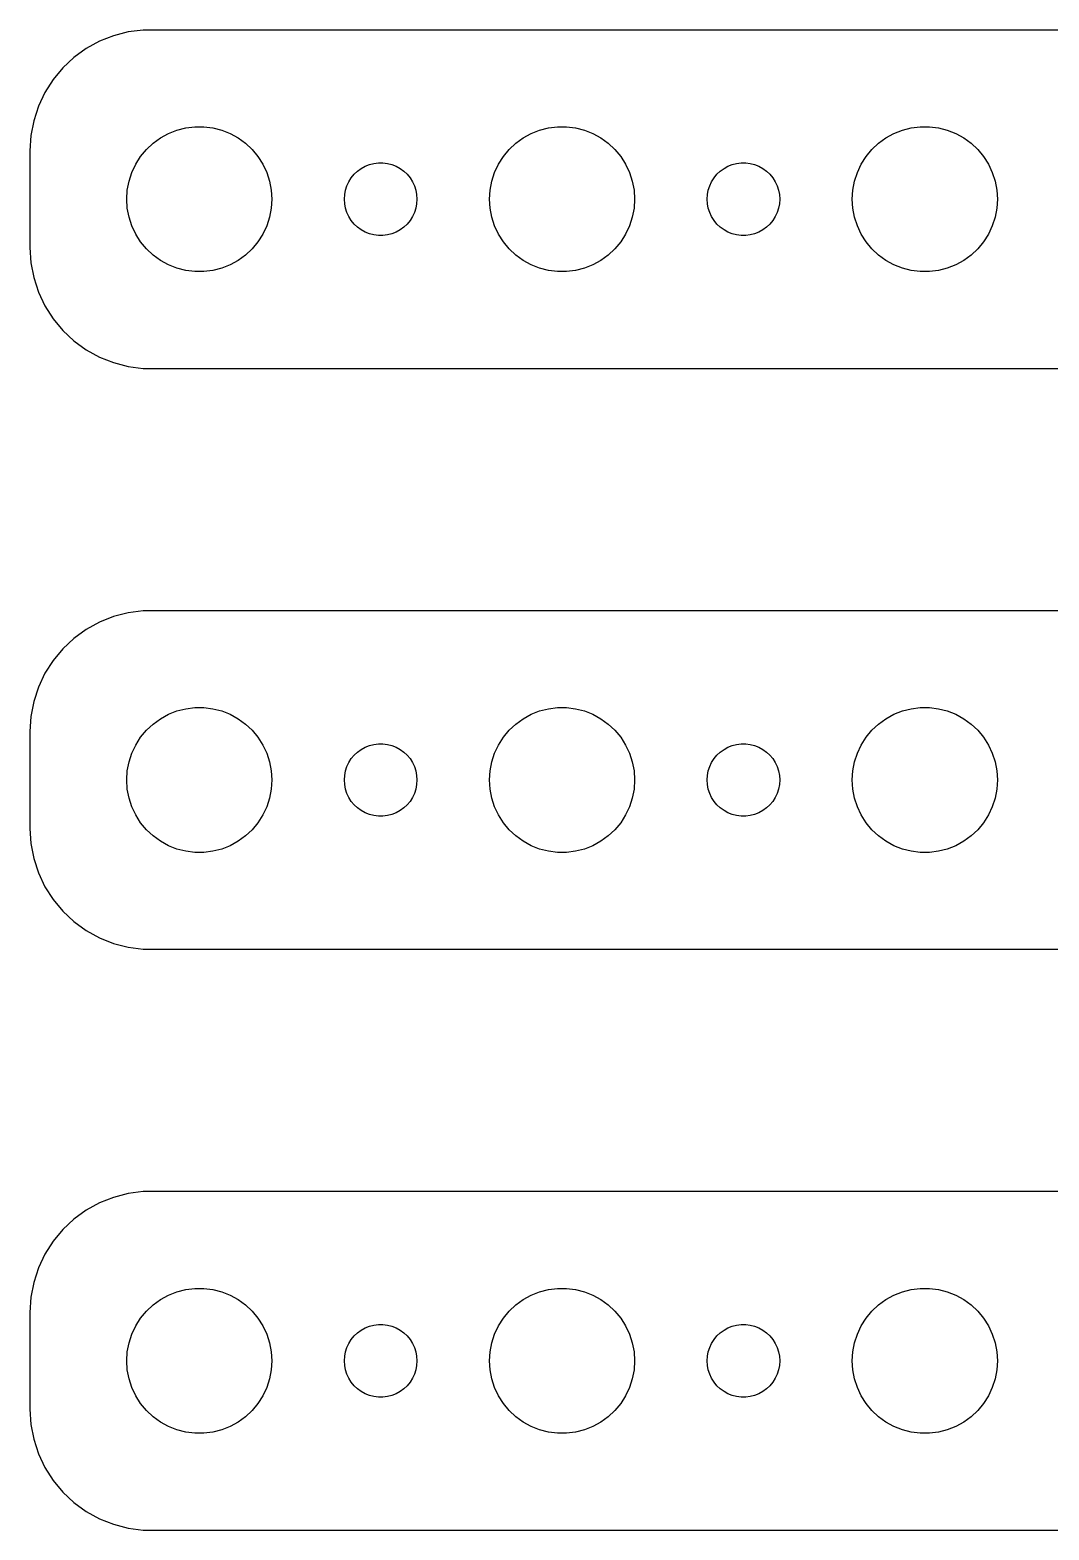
# Model space of a CAD drawing. Header units: metres. Extents: x -90 to 90, y 41 to 103.
# Drawn here: x -89.5 to -47.4, y 41 to 103 of the extents above; entities that cross this region are included whole.
import ezdxf

# ---------------------------------------------------------------- set-up
doc = ezdxf.new("R2010")
doc.units = ezdxf.units.M

msp = doc.modelspace()

# ---------------------------------------------------------------- linework, layer by layer
for p, q in [((-85.4369, 102.911), (-86.0451, 102.755)), ((-84.8139, 102.99), (-85.4369, 102.911)), ((84.8139, 102.99), (-84.8139, 102.99)), ((-86.6289, 102.524), (-87.1791, 102.222)), ((-86.0451, 102.755), (-86.6289, 102.524)), ((-87.6871, 101.853), (-88.1448, 101.423)), ((-87.1791, 102.222), (-87.6871, 101.853)), ((-88.1448, 101.423), (-88.5451, 100.939)), ((-88.8815, 100.409), (-89.1489, 99.8406)), ((-88.5451, 100.939), (-88.8815, 100.409)), ((-89.1489, 99.8406), (-89.3429, 99.2434)), ((-89.3429, 99.2434), (-89.4606, 98.6267)), ((-89.4606, 98.6267), (-89.5, 98)), ((-84.1075, 98.533), (-83.7773, 98.7145)), ((-83.7773, 98.7145), (-83.427, 98.8532)), ((-83.427, 98.8532), (-83.0621, 98.9469)), ((-83.0621, 98.9469), (-82.6884, 98.9941)), ((-82.6884, 98.9941), (-82.3116, 98.9941)), ((-82.3116, 98.9941), (-81.9379, 98.9469)), ((-81.9379, 98.9469), (-81.573, 98.8532)), ((-81.573, 98.8532), (-81.2227, 98.7145)), ((-81.2227, 98.7145), (-80.8925, 98.533)), ((-69.1075, 98.533), (-68.7773, 98.7145)), ((-68.7773, 98.7145), (-68.427, 98.8532)), ((-68.427, 98.8532), (-68.0621, 98.9469)), ((-68.0621, 98.9469), (-67.6884, 98.9941)), ((-67.6884, 98.9941), (-67.3116, 98.9941)), ((-67.3116, 98.9941), (-66.9379, 98.9469)), ((-66.9379, 98.9469), (-66.573, 98.8532)), ((-66.573, 98.8532), (-66.2227, 98.7145)), ((-66.2227, 98.7145), (-65.8925, 98.533)), ((-54.1075, 98.533), (-53.7773, 98.7145)), ((-53.7773, 98.7145), (-53.427, 98.8532)), ((-53.427, 98.8532), (-53.0621, 98.9469)), ((-53.0621, 98.9469), (-52.6884, 98.9941)), ((-52.6884, 98.9941), (-52.3116, 98.9941)), ((-52.3116, 98.9941), (-51.9379, 98.9469)), ((-51.9379, 98.9469), (-51.5729, 98.8532)), ((-51.5729, 98.8532), (-51.2227, 98.7145)), ((-51.2227, 98.7145), (-50.8925, 98.533)), ((-89.5, 98), (-89.5, 94)), ((-84.927, 97.7634), (-84.6869, 98.0536)), ((-84.6869, 98.0536), (-84.4123, 98.3115)), ((-84.4123, 98.3115), (-84.1075, 98.533)), ((-80.8925, 98.533), (-80.5877, 98.3115)), ((-80.5877, 98.3115), (-80.3131, 98.0536)), ((-80.3131, 98.0536), (-80.073, 97.7634)), ((-69.927, 97.7634), (-69.6869, 98.0536)), ((-69.6869, 98.0536), (-69.4123, 98.3115)), ((-69.4123, 98.3115), (-69.1075, 98.533)), ((-65.8925, 98.533), (-65.5877, 98.3115)), ((-65.5877, 98.3115), (-65.3131, 98.0536)), ((-65.3131, 98.0536), (-65.073, 97.7634)), ((-54.927, 97.7634), (-54.6869, 98.0536)), ((-54.6869, 98.0536), (-54.4123, 98.3115)), ((-54.4123, 98.3115), (-54.1075, 98.533)), ((-50.8925, 98.533), (-50.5877, 98.3115)), ((-50.5877, 98.3115), (-50.3131, 98.0536)), ((-50.3131, 98.0536), (-50.0729, 97.7634)), ((-85.2893, 97.1044), (-85.1289, 97.4453)), ((-85.1289, 97.4453), (-84.927, 97.7634)), ((-80.073, 97.7634), (-79.8711, 97.4453)), ((-79.8711, 97.4453), (-79.7107, 97.1044)), ((-75.8037, 97.2665), (-75.6387, 97.3572)), ((-75.6387, 97.3572), (-75.4635, 97.4266)), ((-75.4635, 97.4266), (-75.2811, 97.4734)), ((-75.2811, 97.4734), (-75.0942, 97.497)), ((-75.0942, 97.497), (-74.9058, 97.497)), ((-74.9058, 97.497), (-74.7189, 97.4734)), ((-74.7189, 97.4734), (-74.5365, 97.4266)), ((-74.5365, 97.4266), (-74.3613, 97.3572)), ((-74.3613, 97.3572), (-74.1963, 97.2665)), ((-70.2893, 97.1044), (-70.1289, 97.4453)), ((-70.1289, 97.4453), (-69.927, 97.7634)), ((-65.073, 97.7634), (-64.8711, 97.4453)), ((-64.8711, 97.4453), (-64.7107, 97.1044)), ((-60.8037, 97.2665), (-60.6387, 97.3572)), ((-60.6387, 97.3572), (-60.4635, 97.4266)), ((-60.4635, 97.4266), (-60.2811, 97.4734)), ((-60.2811, 97.4734), (-60.0942, 97.497)), ((-60.0942, 97.497), (-59.9058, 97.497)), ((-59.9058, 97.497), (-59.7189, 97.4734)), ((-59.7189, 97.4734), (-59.5365, 97.4266)), ((-59.5365, 97.4266), (-59.3613, 97.3572)), ((-59.3613, 97.3572), (-59.1963, 97.2665)), ((-55.2893, 97.1044), (-55.1289, 97.4453)), ((-55.1289, 97.4453), (-54.927, 97.7634)), ((-50.0729, 97.7634), (-49.8711, 97.4453)), ((-49.8711, 97.4453), (-49.7107, 97.1044)), ((-85.4763, 96.376), (-85.4057, 96.7461)), ((-85.4057, 96.7461), (-85.2893, 97.1044)), ((-79.7107, 97.1044), (-79.5943, 96.7461)), ((-79.5943, 96.7461), (-79.5237, 96.376)), ((-76.3947, 96.5522), (-76.3145, 96.7226)), ((-76.3145, 96.7226), (-76.2135, 96.8817)), ((-76.2135, 96.8817), (-76.0934, 97.0268)), ((-76.0934, 97.0268), (-75.9561, 97.1558)), ((-75.9561, 97.1558), (-75.8037, 97.2665)), ((-74.1963, 97.2665), (-74.0439, 97.1558)), ((-74.0439, 97.1558), (-73.9065, 97.0268)), ((-73.9065, 97.0268), (-73.7865, 96.8817)), ((-73.7865, 96.8817), (-73.6855, 96.7226)), ((-73.6855, 96.7226), (-73.6053, 96.5522)), ((-70.4763, 96.376), (-70.4057, 96.7461)), ((-70.4057, 96.7461), (-70.2893, 97.1044)), ((-64.7107, 97.1044), (-64.5943, 96.7461)), ((-64.5943, 96.7461), (-64.5237, 96.376)), ((-61.3947, 96.5522), (-61.3145, 96.7226)), ((-61.3145, 96.7226), (-61.2135, 96.8817)), ((-61.2135, 96.8817), (-61.0934, 97.0268)), ((-61.0934, 97.0268), (-60.9561, 97.1558)), ((-60.9561, 97.1558), (-60.8037, 97.2665)), ((-59.1963, 97.2665), (-59.0439, 97.1558)), ((-59.0439, 97.1558), (-58.9065, 97.0268)), ((-58.9065, 97.0268), (-58.7865, 96.8817)), ((-58.7865, 96.8817), (-58.6855, 96.7226)), ((-58.6855, 96.7226), (-58.6053, 96.5522)), ((-55.4763, 96.376), (-55.4057, 96.7461)), ((-55.4057, 96.7461), (-55.2893, 97.1044)), ((-49.7107, 97.1044), (-49.5942, 96.7461)), ((-49.5942, 96.7461), (-49.5237, 96.376)), ((-85.5, 96), (-85.4763, 96.376)), ((-79.5237, 96.376), (-79.5, 96)), ((-76.5, 96), (-76.4882, 96.188)), ((-76.4882, 96.188), (-76.4529, 96.373)), ((-76.4529, 96.373), (-76.3947, 96.5522)), ((-73.6053, 96.5522), (-73.5471, 96.373)), ((-73.5471, 96.373), (-73.5118, 96.188)), ((-73.5118, 96.188), (-73.5, 96)), ((-70.5, 96), (-70.4763, 96.376)), ((-64.5237, 96.376), (-64.5, 96)), ((-61.5, 96), (-61.4882, 96.188)), ((-61.4882, 96.188), (-61.4529, 96.373)), ((-61.4529, 96.373), (-61.3947, 96.5522)), ((-58.6053, 96.5522), (-58.5471, 96.373)), ((-58.5471, 96.373), (-58.5118, 96.188)), ((-58.5118, 96.188), (-58.5, 96)), ((-55.5, 96), (-55.4763, 96.376)), ((-49.5237, 96.376), (-49.5, 96)), ((-85.4763, 95.624), (-85.5, 96)), ((-85.4057, 95.2539), (-85.4763, 95.624)), ((-79.5237, 95.624), (-79.5943, 95.2539)), ((-79.5, 96), (-79.5237, 95.624)), ((-76.4882, 95.812), (-76.5, 96)), ((-76.4529, 95.627), (-76.4882, 95.812)), ((-76.3947, 95.4478), (-76.4529, 95.627)), ((-73.5471, 95.627), (-73.6053, 95.4478)), ((-73.5118, 95.812), (-73.5471, 95.627)), ((-73.5, 96), (-73.5118, 95.812)), ((-70.4763, 95.624), (-70.5, 96)), ((-70.4057, 95.2539), (-70.4763, 95.624)), ((-64.5237, 95.624), (-64.5943, 95.2539)), ((-64.5, 96), (-64.5237, 95.624)), ((-61.4882, 95.812), (-61.5, 96)), ((-61.4529, 95.627), (-61.4882, 95.812)), ((-61.3947, 95.4478), (-61.4529, 95.627)), ((-58.5471, 95.627), (-58.6053, 95.4478)), ((-58.5118, 95.812), (-58.5471, 95.627)), ((-58.5, 96), (-58.5118, 95.812)), ((-55.4763, 95.624), (-55.5, 96)), ((-55.4057, 95.2539), (-55.4763, 95.624)), ((-49.5237, 95.624), (-49.5942, 95.2539)), ((-49.5, 96), (-49.5237, 95.624)), ((-85.2893, 94.8956), (-85.4057, 95.2539)), ((-85.1289, 94.5547), (-85.2893, 94.8956)), ((-79.7107, 94.8956), (-79.8711, 94.5547)), ((-79.5943, 95.2539), (-79.7107, 94.8956)), ((-76.3145, 95.2774), (-76.3947, 95.4478)), ((-76.2135, 95.1183), (-76.3145, 95.2774)), ((-76.0934, 94.9732), (-76.2135, 95.1183)), ((-75.9561, 94.8442), (-76.0934, 94.9732)), ((-75.8037, 94.7335), (-75.9561, 94.8442)), ((-74.0439, 94.8442), (-74.1963, 94.7335)), ((-73.9065, 94.9732), (-74.0439, 94.8442)), ((-73.7865, 95.1183), (-73.9065, 94.9732)), ((-73.6855, 95.2774), (-73.7865, 95.1183)), ((-73.6053, 95.4478), (-73.6855, 95.2774)), ((-70.2893, 94.8956), (-70.4057, 95.2539)), ((-70.1289, 94.5547), (-70.2893, 94.8956)), ((-64.7107, 94.8956), (-64.8711, 94.5547)), ((-64.5943, 95.2539), (-64.7107, 94.8956)), ((-61.3145, 95.2774), (-61.3947, 95.4478)), ((-61.2135, 95.1183), (-61.3145, 95.2774)), ((-61.0934, 94.9732), (-61.2135, 95.1183)), ((-60.9561, 94.8442), (-61.0934, 94.9732)), ((-60.8037, 94.7335), (-60.9561, 94.8442)), ((-59.0439, 94.8442), (-59.1963, 94.7335)), ((-58.9065, 94.9732), (-59.0439, 94.8442)), ((-58.7865, 95.1183), (-58.9065, 94.9732)), ((-58.6855, 95.2774), (-58.7865, 95.1183)), ((-58.6053, 95.4478), (-58.6855, 95.2774)), ((-55.2893, 94.8956), (-55.4057, 95.2539)), ((-55.1289, 94.5547), (-55.2893, 94.8956)), ((-49.7107, 94.8956), (-49.8711, 94.5547)), ((-49.5942, 95.2539), (-49.7107, 94.8956)), ((-84.927, 94.2366), (-85.1289, 94.5547)), ((-84.6869, 93.9464), (-84.927, 94.2366)), ((-80.073, 94.2366), (-80.3131, 93.9464)), ((-79.8711, 94.5547), (-80.073, 94.2366)), ((-75.6387, 94.6428), (-75.8037, 94.7335)), ((-75.4635, 94.5734), (-75.6387, 94.6428)), ((-75.2811, 94.5266), (-75.4635, 94.5734)), ((-75.0942, 94.503), (-75.2811, 94.5266)), ((-74.9058, 94.503), (-75.0942, 94.503)), ((-74.7189, 94.5266), (-74.9058, 94.503)), ((-74.5365, 94.5734), (-74.7189, 94.5266)), ((-74.3613, 94.6428), (-74.5365, 94.5734)), ((-74.1963, 94.7335), (-74.3613, 94.6428)), ((-69.927, 94.2366), (-70.1289, 94.5547)), ((-69.6869, 93.9464), (-69.927, 94.2366)), ((-65.073, 94.2366), (-65.3131, 93.9464)), ((-64.8711, 94.5547), (-65.073, 94.2366)), ((-60.6387, 94.6428), (-60.8037, 94.7335)), ((-60.4635, 94.5734), (-60.6387, 94.6428)), ((-60.2811, 94.5266), (-60.4635, 94.5734)), ((-60.0942, 94.503), (-60.2811, 94.5266)), ((-59.9058, 94.503), (-60.0942, 94.503)), ((-59.7189, 94.5266), (-59.9058, 94.503)), ((-59.5365, 94.5734), (-59.7189, 94.5266)), ((-59.3613, 94.6428), (-59.5365, 94.5734)), ((-59.1963, 94.7335), (-59.3613, 94.6428)), ((-54.927, 94.2366), (-55.1289, 94.5547)), ((-54.6869, 93.9464), (-54.927, 94.2366)), ((-50.0729, 94.2366), (-50.3131, 93.9464)), ((-49.8711, 94.5547), (-50.0729, 94.2366)), ((-89.5, 94), (-89.4606, 93.3733)), ((-84.4123, 93.6885), (-84.6869, 93.9464)), ((-84.1075, 93.467), (-84.4123, 93.6885)), ((-80.5877, 93.6885), (-80.8925, 93.467)), ((-80.3131, 93.9464), (-80.5877, 93.6885)), ((-69.4123, 93.6885), (-69.6869, 93.9464)), ((-69.1075, 93.467), (-69.4123, 93.6885)), ((-65.5877, 93.6885), (-65.8925, 93.467)), ((-65.3131, 93.9464), (-65.5877, 93.6885)), ((-54.4123, 93.6885), (-54.6869, 93.9464)), ((-54.1075, 93.467), (-54.4123, 93.6885)), ((-50.5877, 93.6885), (-50.8925, 93.467)), ((-50.3131, 93.9464), (-50.5877, 93.6885)), ((-89.4606, 93.3733), (-89.3429, 92.7566)), ((-83.7773, 93.2855), (-84.1075, 93.467)), ((-83.427, 93.1468), (-83.7773, 93.2855)), ((-83.0621, 93.0531), (-83.427, 93.1468)), ((-82.6884, 93.0059), (-83.0621, 93.0531)), ((-82.3116, 93.0059), (-82.6884, 93.0059)), ((-81.9379, 93.0531), (-82.3116, 93.0059)), ((-81.573, 93.1468), (-81.9379, 93.0531)), ((-81.2227, 93.2855), (-81.573, 93.1468)), ((-80.8925, 93.467), (-81.2227, 93.2855)), ((-68.7773, 93.2855), (-69.1075, 93.467)), ((-68.427, 93.1468), (-68.7773, 93.2855)), ((-68.0621, 93.0531), (-68.427, 93.1468)), ((-67.6884, 93.0059), (-68.0621, 93.0531)), ((-67.3116, 93.0059), (-67.6884, 93.0059)), ((-66.9379, 93.0531), (-67.3116, 93.0059)), ((-66.573, 93.1468), (-66.9379, 93.0531)), ((-66.2227, 93.2855), (-66.573, 93.1468)), ((-65.8925, 93.467), (-66.2227, 93.2855)), ((-53.7773, 93.2855), (-54.1075, 93.467)), ((-53.427, 93.1468), (-53.7773, 93.2855)), ((-53.0621, 93.0531), (-53.427, 93.1468)), ((-52.6884, 93.0059), (-53.0621, 93.0531)), ((-52.3116, 93.0059), (-52.6884, 93.0059)), ((-51.9379, 93.0531), (-52.3116, 93.0059)), ((-51.5729, 93.1468), (-51.9379, 93.0531)), ((-51.2227, 93.2855), (-51.5729, 93.1468)), ((-50.8925, 93.467), (-51.2227, 93.2855)), ((-89.3429, 92.7566), (-89.1489, 92.1594)), ((-89.1489, 92.1594), (-88.8815, 91.5912)), ((-88.8815, 91.5912), (-88.5451, 91.0611)), ((-88.5451, 91.0611), (-88.1448, 90.5773)), ((-88.1448, 90.5773), (-87.6871, 90.1474)), ((-87.6871, 90.1474), (-87.1791, 89.7784)), ((-87.1791, 89.7784), (-86.6289, 89.4759)), ((-86.6289, 89.4759), (-86.0451, 89.2447)), ((-86.0451, 89.2447), (-85.4369, 89.0886)), ((-85.4369, 89.0886), (-84.8139, 89.0099)), ((-84.8139, 89.0099), (84.8139, 89.0099)), ((-86.0451, 78.7553), (-86.6289, 78.5241)), ((-85.4369, 78.9114), (-86.0451, 78.7553)), ((-84.8139, 78.9901), (-85.4369, 78.9114)), ((84.8139, 78.9901), (-84.8139, 78.9901)), ((-87.1791, 78.2216), (-87.6871, 77.8526)), ((-86.6289, 78.5241), (-87.1791, 78.2216)), ((-87.6871, 77.8526), (-88.1448, 77.4227)), ((-88.5451, 76.9389), (-88.8815, 76.4088)), ((-88.1448, 77.4227), (-88.5451, 76.9389)), ((-88.8815, 76.4088), (-89.1489, 75.8406)), ((-89.1489, 75.8406), (-89.3429, 75.2434)), ((-89.3429, 75.2434), (-89.4606, 74.6267)), ((-89.4606, 74.6267), (-89.5, 74)), ((-84.4123, 74.3115), (-84.1075, 74.533)), ((-84.1075, 74.533), (-83.7773, 74.7145)), ((-83.7773, 74.7145), (-83.427, 74.8532)), ((-83.427, 74.8532), (-83.0621, 74.9469)), ((-83.0621, 74.9469), (-82.6884, 74.9941)), ((-82.6884, 74.9941), (-82.3116, 74.9941)), ((-82.3116, 74.9941), (-81.9379, 74.9469)), ((-81.9379, 74.9469), (-81.573, 74.8532)), ((-81.573, 74.8532), (-81.2227, 74.7145)), ((-81.2227, 74.7145), (-80.8925, 74.533)), ((-80.8925, 74.533), (-80.5877, 74.3115)), ((-69.4123, 74.3115), (-69.1075, 74.533)), ((-69.1075, 74.533), (-68.7773, 74.7145)), ((-68.7773, 74.7145), (-68.427, 74.8532)), ((-68.427, 74.8532), (-68.0621, 74.9469)), ((-68.0621, 74.9469), (-67.6884, 74.9941)), ((-67.6884, 74.9941), (-67.3116, 74.9941)), ((-67.3116, 74.9941), (-66.9379, 74.9469)), ((-66.9379, 74.9469), (-66.573, 74.8532)), ((-66.573, 74.8532), (-66.2227, 74.7145)), ((-66.2227, 74.7145), (-65.8925, 74.533)), ((-65.8925, 74.533), (-65.5877, 74.3115)), ((-54.4123, 74.3115), (-54.1075, 74.533)), ((-54.1075, 74.533), (-53.7773, 74.7145)), ((-53.7773, 74.7145), (-53.427, 74.8532)), ((-53.427, 74.8532), (-53.0621, 74.9469)), ((-53.0621, 74.9469), (-52.6884, 74.9941)), ((-52.6884, 74.9941), (-52.3116, 74.9941)), ((-52.3116, 74.9941), (-51.9379, 74.9469)), ((-51.9379, 74.9469), (-51.5729, 74.8532)), ((-51.5729, 74.8532), (-51.2227, 74.7145)), ((-51.2227, 74.7145), (-50.8925, 74.533)), ((-50.8925, 74.533), (-50.5877, 74.3115)), ((-89.5, 74), (-89.5, 70)), ((-85.1289, 73.4453), (-84.927, 73.7634)), ((-84.927, 73.7634), (-84.6869, 74.0536)), ((-84.6869, 74.0536), (-84.4123, 74.3115)), ((-80.5877, 74.3115), (-80.3131, 74.0536)), ((-80.3131, 74.0536), (-80.073, 73.7634)), ((-80.073, 73.7634), (-79.8711, 73.4453)), ((-70.1289, 73.4453), (-69.927, 73.7634)), ((-69.927, 73.7634), (-69.6869, 74.0536)), ((-69.6869, 74.0536), (-69.4123, 74.3115)), ((-65.5877, 74.3115), (-65.3131, 74.0536)), ((-65.3131, 74.0536), (-65.073, 73.7634)), ((-65.073, 73.7634), (-64.8711, 73.4453)), ((-55.1289, 73.4453), (-54.927, 73.7634)), ((-54.927, 73.7634), (-54.6869, 74.0536)), ((-54.6869, 74.0536), (-54.4123, 74.3115)), ((-50.5877, 74.3115), (-50.3131, 74.0536)), ((-50.3131, 74.0536), (-50.0729, 73.7634)), ((-50.0729, 73.7634), (-49.8711, 73.4453)), ((-85.2893, 73.1044), (-85.1289, 73.4453)), ((-79.8711, 73.4453), (-79.7107, 73.1044)), ((-76.0934, 73.0268), (-75.9561, 73.1558)), ((-75.9561, 73.1558), (-75.8037, 73.2665)), ((-75.8037, 73.2665), (-75.6387, 73.3572)), ((-75.6387, 73.3572), (-75.4635, 73.4266)), ((-75.4635, 73.4266), (-75.2811, 73.4734)), ((-75.2811, 73.4734), (-75.0942, 73.497)), ((-75.0942, 73.497), (-74.9058, 73.497)), ((-74.9058, 73.497), (-74.7189, 73.4734)), ((-74.7189, 73.4734), (-74.5365, 73.4266)), ((-74.5365, 73.4266), (-74.3613, 73.3572)), ((-74.3613, 73.3572), (-74.1963, 73.2665)), ((-74.1963, 73.2665), (-74.0439, 73.1558)), ((-74.0439, 73.1558), (-73.9065, 73.0268)), ((-70.2893, 73.1044), (-70.1289, 73.4453)), ((-64.8711, 73.4453), (-64.7107, 73.1044)), ((-61.0934, 73.0268), (-60.9561, 73.1558)), ((-60.9561, 73.1558), (-60.8037, 73.2665)), ((-60.8037, 73.2665), (-60.6387, 73.3572)), ((-60.6387, 73.3572), (-60.4635, 73.4266)), ((-60.4635, 73.4266), (-60.2811, 73.4734)), ((-60.2811, 73.4734), (-60.0942, 73.497)), ((-60.0942, 73.497), (-59.9058, 73.497)), ((-59.9058, 73.497), (-59.7189, 73.4734)), ((-59.7189, 73.4734), (-59.5365, 73.4266)), ((-59.5365, 73.4266), (-59.3613, 73.3572)), ((-59.3613, 73.3572), (-59.1963, 73.2665)), ((-59.1963, 73.2665), (-59.0439, 73.1558)), ((-59.0439, 73.1558), (-58.9065, 73.0268)), ((-55.2893, 73.1044), (-55.1289, 73.4453)), ((-49.8711, 73.4453), (-49.7107, 73.1044)), ((-85.4763, 72.376), (-85.4057, 72.7461)), ((-85.4057, 72.7461), (-85.2893, 73.1044)), ((-79.7107, 73.1044), (-79.5943, 72.7461)), ((-79.5943, 72.7461), (-79.5237, 72.376)), ((-76.4529, 72.373), (-76.3947, 72.5522)), ((-76.3947, 72.5522), (-76.3145, 72.7226)), ((-76.3145, 72.7226), (-76.2135, 72.8817)), ((-76.2135, 72.8817), (-76.0934, 73.0268)), ((-73.9065, 73.0268), (-73.7865, 72.8817)), ((-73.7865, 72.8817), (-73.6855, 72.7226)), ((-73.6855, 72.7226), (-73.6053, 72.5522)), ((-73.6053, 72.5522), (-73.5471, 72.373)), ((-70.4763, 72.376), (-70.4057, 72.7461)), ((-70.4057, 72.7461), (-70.2893, 73.1044)), ((-64.7107, 73.1044), (-64.5943, 72.7461)), ((-64.5943, 72.7461), (-64.5237, 72.376)), ((-61.4529, 72.373), (-61.3947, 72.5522)), ((-61.3947, 72.5522), (-61.3145, 72.7226)), ((-61.3145, 72.7226), (-61.2135, 72.8817)), ((-61.2135, 72.8817), (-61.0934, 73.0268)), ((-58.9065, 73.0268), (-58.7865, 72.8817)), ((-58.7865, 72.8817), (-58.6855, 72.7226)), ((-58.6855, 72.7226), (-58.6053, 72.5522)), ((-58.6053, 72.5522), (-58.5471, 72.373)), ((-55.4763, 72.376), (-55.4057, 72.7461)), ((-55.4057, 72.7461), (-55.2893, 73.1044)), ((-49.7107, 73.1044), (-49.5942, 72.7461)), ((-49.5942, 72.7461), (-49.5237, 72.376)), ((-85.5, 72), (-85.4763, 72.376)), ((-85.4763, 71.624), (-85.5, 72)), ((-79.5237, 72.376), (-79.5, 72)), ((-79.5, 72), (-79.5237, 71.624)), ((-76.5, 72), (-76.4882, 72.188)), ((-76.4882, 71.812), (-76.5, 72)), ((-76.4882, 72.188), (-76.4529, 72.373)), ((-73.5471, 72.373), (-73.5118, 72.188)), ((-73.5118, 72.188), (-73.5, 72)), ((-73.5, 72), (-73.5118, 71.812)), ((-70.5, 72), (-70.4763, 72.376)), ((-70.4763, 71.624), (-70.5, 72)), ((-64.5237, 72.376), (-64.5, 72)), ((-64.5, 72), (-64.5237, 71.624)), ((-61.5, 72), (-61.4882, 72.188)), ((-61.4882, 71.812), (-61.5, 72)), ((-61.4882, 72.188), (-61.4529, 72.373)), ((-58.5471, 72.373), (-58.5118, 72.188)), ((-58.5118, 72.188), (-58.5, 72)), ((-58.5, 72), (-58.5118, 71.812)), ((-55.5, 72), (-55.4763, 72.376)), ((-55.4763, 71.624), (-55.5, 72)), ((-49.5237, 72.376), (-49.5, 72)), ((-49.5, 72), (-49.5237, 71.624)), ((-85.4057, 71.2539), (-85.4763, 71.624)), ((-79.5237, 71.624), (-79.5943, 71.2539)), ((-76.4529, 71.627), (-76.4882, 71.812)), ((-76.3947, 71.4478), (-76.4529, 71.627)), ((-76.3145, 71.2774), (-76.3947, 71.4478)), ((-76.2135, 71.1183), (-76.3145, 71.2774)), ((-73.6855, 71.2774), (-73.7865, 71.1183)), ((-73.6053, 71.4478), (-73.6855, 71.2774)), ((-73.5471, 71.627), (-73.6053, 71.4478)), ((-73.5118, 71.812), (-73.5471, 71.627)), ((-70.4057, 71.2539), (-70.4763, 71.624)), ((-64.5237, 71.624), (-64.5943, 71.2539)), ((-61.4529, 71.627), (-61.4882, 71.812)), ((-61.3947, 71.4478), (-61.4529, 71.627)), ((-61.3145, 71.2774), (-61.3947, 71.4478)), ((-61.2135, 71.1183), (-61.3145, 71.2774)), ((-58.6855, 71.2774), (-58.7865, 71.1183)), ((-58.6053, 71.4478), (-58.6855, 71.2774)), ((-58.5471, 71.627), (-58.6053, 71.4478)), ((-58.5118, 71.812), (-58.5471, 71.627)), ((-55.4057, 71.2539), (-55.4763, 71.624)), ((-49.5237, 71.624), (-49.5942, 71.2539)), ((-85.2893, 70.8956), (-85.4057, 71.2539)), ((-85.1289, 70.5547), (-85.2893, 70.8956)), ((-79.7107, 70.8956), (-79.8711, 70.5547)), ((-79.5943, 71.2539), (-79.7107, 70.8956)), ((-76.0934, 70.9732), (-76.2135, 71.1183)), ((-75.9561, 70.8442), (-76.0934, 70.9732)), ((-75.8037, 70.7335), (-75.9561, 70.8442)), ((-75.6387, 70.6428), (-75.8037, 70.7335)), ((-74.1963, 70.7335), (-74.3613, 70.6428)), ((-74.0439, 70.8442), (-74.1963, 70.7335)), ((-73.9065, 70.9732), (-74.0439, 70.8442)), ((-73.7865, 71.1183), (-73.9065, 70.9732)), ((-70.2893, 70.8956), (-70.4057, 71.2539)), ((-70.1289, 70.5547), (-70.2893, 70.8956)), ((-64.7107, 70.8956), (-64.8711, 70.5547)), ((-64.5943, 71.2539), (-64.7107, 70.8956)), ((-61.0934, 70.9732), (-61.2135, 71.1183)), ((-60.9561, 70.8442), (-61.0934, 70.9732)), ((-60.8037, 70.7335), (-60.9561, 70.8442)), ((-60.6387, 70.6428), (-60.8037, 70.7335)), ((-59.1963, 70.7335), (-59.3613, 70.6428)), ((-59.0439, 70.8442), (-59.1963, 70.7335)), ((-58.9065, 70.9732), (-59.0439, 70.8442)), ((-58.7865, 71.1183), (-58.9065, 70.9732)), ((-55.2893, 70.8956), (-55.4057, 71.2539)), ((-55.1289, 70.5547), (-55.2893, 70.8956)), ((-49.7107, 70.8956), (-49.8711, 70.5547)), ((-49.5942, 71.2539), (-49.7107, 70.8956)), ((-84.927, 70.2366), (-85.1289, 70.5547)), ((-84.6869, 69.9464), (-84.927, 70.2366)), ((-80.073, 70.2366), (-80.3131, 69.9464)), ((-79.8711, 70.5547), (-80.073, 70.2366)), ((-75.4635, 70.5734), (-75.6387, 70.6428)), ((-75.2811, 70.5266), (-75.4635, 70.5734)), ((-75.0942, 70.503), (-75.2811, 70.5266)), ((-74.9058, 70.503), (-75.0942, 70.503)), ((-74.7189, 70.5266), (-74.9058, 70.503)), ((-74.5365, 70.5734), (-74.7189, 70.5266)), ((-74.3613, 70.6428), (-74.5365, 70.5734)), ((-69.927, 70.2366), (-70.1289, 70.5547)), ((-69.6869, 69.9464), (-69.927, 70.2366)), ((-65.073, 70.2366), (-65.3131, 69.9464)), ((-64.8711, 70.5547), (-65.073, 70.2366)), ((-60.4635, 70.5734), (-60.6387, 70.6428)), ((-60.2811, 70.5266), (-60.4635, 70.5734)), ((-60.0942, 70.503), (-60.2811, 70.5266)), ((-59.9058, 70.503), (-60.0942, 70.503)), ((-59.7189, 70.5266), (-59.9058, 70.503)), ((-59.5365, 70.5734), (-59.7189, 70.5266)), ((-59.3613, 70.6428), (-59.5365, 70.5734)), ((-54.927, 70.2366), (-55.1289, 70.5547)), ((-54.6869, 69.9464), (-54.927, 70.2366)), ((-50.0729, 70.2366), (-50.3131, 69.9464)), ((-49.8711, 70.5547), (-50.0729, 70.2366)), ((-89.5, 70), (-89.4606, 69.3733)), ((-84.4123, 69.6885), (-84.6869, 69.9464)), ((-84.1075, 69.467), (-84.4123, 69.6885)), ((-83.7773, 69.2855), (-84.1075, 69.467)), ((-80.8925, 69.467), (-81.2227, 69.2855)), ((-80.5877, 69.6885), (-80.8925, 69.467)), ((-80.3131, 69.9464), (-80.5877, 69.6885)), ((-69.4123, 69.6885), (-69.6869, 69.9464)), ((-69.1075, 69.467), (-69.4123, 69.6885)), ((-68.7773, 69.2855), (-69.1075, 69.467)), ((-65.8925, 69.467), (-66.2227, 69.2855)), ((-65.5877, 69.6885), (-65.8925, 69.467)), ((-65.3131, 69.9464), (-65.5877, 69.6885)), ((-54.4123, 69.6885), (-54.6869, 69.9464)), ((-54.1075, 69.467), (-54.4123, 69.6885)), ((-53.7773, 69.2855), (-54.1075, 69.467)), ((-50.8925, 69.467), (-51.2227, 69.2855)), ((-50.5877, 69.6885), (-50.8925, 69.467)), ((-50.3131, 69.9464), (-50.5877, 69.6885)), ((-89.4606, 69.3733), (-89.3429, 68.7566)), ((-83.427, 69.1468), (-83.7773, 69.2855)), ((-83.0621, 69.0531), (-83.427, 69.1468)), ((-82.6884, 69.0059), (-83.0621, 69.0531)), ((-82.3116, 69.0059), (-82.6884, 69.0059)), ((-81.9379, 69.0531), (-82.3116, 69.0059)), ((-81.573, 69.1468), (-81.9379, 69.0531)), ((-81.2227, 69.2855), (-81.573, 69.1468)), ((-68.427, 69.1468), (-68.7773, 69.2855)), ((-68.0621, 69.0531), (-68.427, 69.1468)), ((-67.6884, 69.0059), (-68.0621, 69.0531)), ((-67.3116, 69.0059), (-67.6884, 69.0059)), ((-66.9379, 69.0531), (-67.3116, 69.0059)), ((-66.573, 69.1468), (-66.9379, 69.0531)), ((-66.2227, 69.2855), (-66.573, 69.1468)), ((-53.427, 69.1468), (-53.7773, 69.2855)), ((-53.0621, 69.0531), (-53.427, 69.1468)), ((-52.6884, 69.0059), (-53.0621, 69.0531)), ((-52.3116, 69.0059), (-52.6884, 69.0059)), ((-51.9379, 69.0531), (-52.3116, 69.0059)), ((-51.5729, 69.1468), (-51.9379, 69.0531)), ((-51.2227, 69.2855), (-51.5729, 69.1468)), ((-89.3429, 68.7566), (-89.1489, 68.1594)), ((-89.1489, 68.1594), (-88.8815, 67.5912)), ((-88.8815, 67.5912), (-88.5451, 67.0611)), ((-88.5451, 67.0611), (-88.1448, 66.5773)), ((-88.1448, 66.5773), (-87.6871, 66.1474)), ((-87.6871, 66.1474), (-87.1791, 65.7784)), ((-87.1791, 65.7784), (-86.6289, 65.4759)), ((-86.6289, 65.4759), (-86.0451, 65.2447)), ((-86.0451, 65.2447), (-85.4369, 65.0886)), ((-85.4369, 65.0886), (-84.8139, 65.0099)), ((-84.8139, 65.0099), (84.8139, 65.0099)), ((-86.0451, 54.7553), (-86.6289, 54.5241)), ((-85.4369, 54.9114), (-86.0451, 54.7553)), ((-84.8139, 54.9901), (-85.4369, 54.9114)), ((84.8139, 54.9901), (-84.8139, 54.9901)), ((-87.1791, 54.2216), (-87.6871, 53.8526)), ((-86.6289, 54.5241), (-87.1791, 54.2216)), ((-88.1448, 53.4227), (-88.5451, 52.9389)), ((-87.6871, 53.8526), (-88.1448, 53.4227)), ((-88.5451, 52.9389), (-88.8815, 52.4088)), ((-88.8815, 52.4088), (-89.1489, 51.8406)), ((-89.1489, 51.8406), (-89.3429, 51.2434)), ((-89.3429, 51.2434), (-89.4606, 50.6267)), ((-83.7773, 50.7145), (-83.427, 50.8532)), ((-83.427, 50.8532), (-83.0621, 50.9469)), ((-83.0621, 50.9469), (-82.6884, 50.9941)), ((-82.6884, 50.9941), (-82.3116, 50.9941)), ((-82.3116, 50.9941), (-81.9379, 50.9469)), ((-81.9379, 50.9469), (-81.573, 50.8532)), ((-81.573, 50.8532), (-81.2227, 50.7145)), ((-68.7773, 50.7145), (-68.427, 50.8532)), ((-68.427, 50.8532), (-68.0621, 50.9469)), ((-68.0621, 50.9469), (-67.6884, 50.9941)), ((-67.6884, 50.9941), (-67.3116, 50.9941)), ((-67.3116, 50.9941), (-66.9379, 50.9469)), ((-66.9379, 50.9469), (-66.573, 50.8532)), ((-66.573, 50.8532), (-66.2227, 50.7145)), ((-53.7773, 50.7145), (-53.427, 50.8532)), ((-53.427, 50.8532), (-53.0621, 50.9469)), ((-53.0621, 50.9469), (-52.6884, 50.9941)), ((-52.6884, 50.9941), (-52.3116, 50.9941)), ((-52.3116, 50.9941), (-51.9379, 50.9469)), ((-51.9379, 50.9469), (-51.5729, 50.8532)), ((-51.5729, 50.8532), (-51.2227, 50.7145)), ((-89.4606, 50.6267), (-89.5, 50)), ((-84.6869, 50.0536), (-84.4123, 50.3115)), ((-84.4123, 50.3115), (-84.1075, 50.533)), ((-84.1075, 50.533), (-83.7773, 50.7145)), ((-81.2227, 50.7145), (-80.8925, 50.533)), ((-80.8925, 50.533), (-80.5877, 50.3115)), ((-80.5877, 50.3115), (-80.3131, 50.0536)), ((-69.6869, 50.0536), (-69.4123, 50.3115)), ((-69.4123, 50.3115), (-69.1075, 50.533)), ((-69.1075, 50.533), (-68.7773, 50.7145)), ((-66.2227, 50.7145), (-65.8925, 50.533)), ((-65.8925, 50.533), (-65.5877, 50.3115)), ((-65.5877, 50.3115), (-65.3131, 50.0536)), ((-54.6869, 50.0536), (-54.4123, 50.3115)), ((-54.4123, 50.3115), (-54.1075, 50.533)), ((-54.1075, 50.533), (-53.7773, 50.7145)), ((-51.2227, 50.7145), (-50.8925, 50.533)), ((-50.8925, 50.533), (-50.5877, 50.3115)), ((-50.5877, 50.3115), (-50.3131, 50.0536)), ((-89.5, 50), (-89.5, 46)), ((-85.1289, 49.4453), (-84.927, 49.7634)), ((-84.927, 49.7634), (-84.6869, 50.0536)), ((-80.3131, 50.0536), (-80.073, 49.7634)), ((-80.073, 49.7634), (-79.8711, 49.4453)), ((-70.1289, 49.4453), (-69.927, 49.7634)), ((-69.927, 49.7634), (-69.6869, 50.0536)), ((-65.3131, 50.0536), (-65.073, 49.7634)), ((-65.073, 49.7634), (-64.8711, 49.4453)), ((-55.1289, 49.4453), (-54.927, 49.7634)), ((-54.927, 49.7634), (-54.6869, 50.0536)), ((-50.3131, 50.0536), (-50.0729, 49.7634)), ((-50.0729, 49.7634), (-49.8711, 49.4453)), ((-85.4057, 48.7461), (-85.2893, 49.1044)), ((-85.2893, 49.1044), (-85.1289, 49.4453)), ((-79.8711, 49.4453), (-79.7107, 49.1044)), ((-79.7107, 49.1044), (-79.5943, 48.7461)), ((-76.2135, 48.8817), (-76.0934, 49.0268)), ((-76.0934, 49.0268), (-75.9561, 49.1558)), ((-75.9561, 49.1558), (-75.8037, 49.2665)), ((-75.8037, 49.2665), (-75.6387, 49.3572)), ((-75.6387, 49.3572), (-75.4635, 49.4266)), ((-75.4635, 49.4266), (-75.2811, 49.4734)), ((-75.2811, 49.4734), (-75.0942, 49.497)), ((-75.0942, 49.497), (-74.9058, 49.497)), ((-74.9058, 49.497), (-74.7189, 49.4734)), ((-74.7189, 49.4734), (-74.5365, 49.4266)), ((-74.5365, 49.4266), (-74.3613, 49.3572)), ((-74.3613, 49.3572), (-74.1963, 49.2665)), ((-74.1963, 49.2665), (-74.0439, 49.1558)), ((-74.0439, 49.1558), (-73.9065, 49.0268)), ((-73.9065, 49.0268), (-73.7865, 48.8817)), ((-70.4057, 48.7461), (-70.2893, 49.1044)), ((-70.2893, 49.1044), (-70.1289, 49.4453)), ((-64.8711, 49.4453), (-64.7107, 49.1044)), ((-64.7107, 49.1044), (-64.5943, 48.7461)), ((-61.2135, 48.8817), (-61.0934, 49.0268)), ((-61.0934, 49.0268), (-60.9561, 49.1558)), ((-60.9561, 49.1558), (-60.8037, 49.2665)), ((-60.8037, 49.2665), (-60.6387, 49.3572)), ((-60.6387, 49.3572), (-60.4635, 49.4266)), ((-60.4635, 49.4266), (-60.2811, 49.4734)), ((-60.2811, 49.4734), (-60.0942, 49.497)), ((-60.0942, 49.497), (-59.9058, 49.497)), ((-59.9058, 49.497), (-59.7189, 49.4734)), ((-59.7189, 49.4734), (-59.5365, 49.4266)), ((-59.5365, 49.4266), (-59.3613, 49.3572)), ((-59.3613, 49.3572), (-59.1963, 49.2665)), ((-59.1963, 49.2665), (-59.0439, 49.1558)), ((-59.0439, 49.1558), (-58.9065, 49.0268)), ((-58.9065, 49.0268), (-58.7865, 48.8817)), ((-55.4057, 48.7461), (-55.2893, 49.1044)), ((-55.2893, 49.1044), (-55.1289, 49.4453)), ((-49.8711, 49.4453), (-49.7107, 49.1044)), ((-49.7107, 49.1044), (-49.5942, 48.7461)), ((-85.5, 48), (-85.4763, 48.376)), ((-85.4763, 48.376), (-85.4057, 48.7461)), ((-79.5943, 48.7461), (-79.5237, 48.376)), ((-79.5237, 48.376), (-79.5, 48)), ((-76.4882, 48.188), (-76.4529, 48.373)), ((-76.4529, 48.373), (-76.3947, 48.5522)), ((-76.3947, 48.5522), (-76.3145, 48.7226)), ((-76.3145, 48.7226), (-76.2135, 48.8817)), ((-73.7865, 48.8817), (-73.6855, 48.7226)), ((-73.6855, 48.7226), (-73.6053, 48.5522)), ((-73.6053, 48.5522), (-73.5471, 48.373)), ((-73.5471, 48.373), (-73.5118, 48.188)), ((-70.5, 48), (-70.4763, 48.376)), ((-70.4763, 48.376), (-70.4057, 48.7461)), ((-64.5943, 48.7461), (-64.5237, 48.376)), ((-64.5237, 48.376), (-64.5, 48)), ((-61.4882, 48.188), (-61.4529, 48.373)), ((-61.4529, 48.373), (-61.3947, 48.5522)), ((-61.3947, 48.5522), (-61.3145, 48.7226)), ((-61.3145, 48.7226), (-61.2135, 48.8817)), ((-58.7865, 48.8817), (-58.6855, 48.7226)), ((-58.6855, 48.7226), (-58.6053, 48.5522)), ((-58.6053, 48.5522), (-58.5471, 48.373)), ((-58.5471, 48.373), (-58.5118, 48.188)), ((-55.5, 48), (-55.4763, 48.376)), ((-55.4763, 48.376), (-55.4057, 48.7461)), ((-49.5942, 48.7461), (-49.5237, 48.376)), ((-49.5237, 48.376), (-49.5, 48)), ((-85.4763, 47.624), (-85.5, 48)), ((-79.5, 48), (-79.5237, 47.624)), ((-76.5, 48), (-76.4882, 48.188)), ((-76.4882, 47.812), (-76.5, 48)), ((-76.4529, 47.627), (-76.4882, 47.812)), ((-73.5118, 47.812), (-73.5471, 47.627)), ((-73.5118, 48.188), (-73.5, 48)), ((-73.5, 48), (-73.5118, 47.812)), ((-70.4763, 47.624), (-70.5, 48)), ((-64.5, 48), (-64.5237, 47.624)), ((-61.5, 48), (-61.4882, 48.188)), ((-61.4882, 47.812), (-61.5, 48)), ((-61.4529, 47.627), (-61.4882, 47.812)), ((-58.5118, 47.812), (-58.5471, 47.627)), ((-58.5118, 48.188), (-58.5, 48)), ((-58.5, 48), (-58.5118, 47.812)), ((-55.4763, 47.624), (-55.5, 48)), ((-49.5, 48), (-49.5237, 47.624)), ((-85.4057, 47.2539), (-85.4763, 47.624)), ((-85.2893, 46.8956), (-85.4057, 47.2539)), ((-79.5943, 47.2539), (-79.7107, 46.8956)), ((-79.5237, 47.624), (-79.5943, 47.2539)), ((-76.3947, 47.4478), (-76.4529, 47.627)), ((-76.3145, 47.2774), (-76.3947, 47.4478)), ((-76.2135, 47.1183), (-76.3145, 47.2774)), ((-76.0934, 46.9732), (-76.2135, 47.1183)), ((-73.7865, 47.1183), (-73.9065, 46.9732)), ((-73.6855, 47.2774), (-73.7865, 47.1183)), ((-73.6053, 47.4478), (-73.6855, 47.2774)), ((-73.5471, 47.627), (-73.6053, 47.4478)), ((-70.4057, 47.2539), (-70.4763, 47.624)), ((-70.2893, 46.8956), (-70.4057, 47.2539)), ((-64.5943, 47.2539), (-64.7107, 46.8956)), ((-64.5237, 47.624), (-64.5943, 47.2539)), ((-61.3947, 47.4478), (-61.4529, 47.627)), ((-61.3145, 47.2774), (-61.3947, 47.4478)), ((-61.2135, 47.1183), (-61.3145, 47.2774)), ((-61.0934, 46.9732), (-61.2135, 47.1183)), ((-58.7865, 47.1183), (-58.9065, 46.9732)), ((-58.6855, 47.2774), (-58.7865, 47.1183)), ((-58.6053, 47.4478), (-58.6855, 47.2774)), ((-58.5471, 47.627), (-58.6053, 47.4478)), ((-55.4057, 47.2539), (-55.4763, 47.624)), ((-55.2893, 46.8956), (-55.4057, 47.2539)), ((-49.5942, 47.2539), (-49.7107, 46.8956)), ((-49.5237, 47.624), (-49.5942, 47.2539)), ((-85.1289, 46.5547), (-85.2893, 46.8956)), ((-84.927, 46.2366), (-85.1289, 46.5547)), ((-79.8711, 46.5547), (-80.073, 46.2366)), ((-79.7107, 46.8956), (-79.8711, 46.5547)), ((-75.9561, 46.8442), (-76.0934, 46.9732)), ((-75.8037, 46.7335), (-75.9561, 46.8442)), ((-75.6387, 46.6428), (-75.8037, 46.7335)), ((-75.4635, 46.5734), (-75.6387, 46.6428)), ((-75.2811, 46.5266), (-75.4635, 46.5734)), ((-75.0942, 46.503), (-75.2811, 46.5266)), ((-74.9058, 46.503), (-75.0942, 46.503)), ((-74.7189, 46.5266), (-74.9058, 46.503)), ((-74.5365, 46.5734), (-74.7189, 46.5266)), ((-74.3613, 46.6428), (-74.5365, 46.5734)), ((-74.1963, 46.7335), (-74.3613, 46.6428)), ((-74.0439, 46.8442), (-74.1963, 46.7335)), ((-73.9065, 46.9732), (-74.0439, 46.8442)), ((-70.1289, 46.5547), (-70.2893, 46.8956)), ((-69.927, 46.2366), (-70.1289, 46.5547)), ((-64.8711, 46.5547), (-65.073, 46.2366)), ((-64.7107, 46.8956), (-64.8711, 46.5547)), ((-60.9561, 46.8442), (-61.0934, 46.9732)), ((-60.8037, 46.7335), (-60.9561, 46.8442)), ((-60.6387, 46.6428), (-60.8037, 46.7335)), ((-60.4635, 46.5734), (-60.6387, 46.6428)), ((-60.2811, 46.5266), (-60.4635, 46.5734)), ((-60.0942, 46.503), (-60.2811, 46.5266)), ((-59.9058, 46.503), (-60.0942, 46.503)), ((-59.7189, 46.5266), (-59.9058, 46.503)), ((-59.5365, 46.5734), (-59.7189, 46.5266)), ((-59.3613, 46.6428), (-59.5365, 46.5734)), ((-59.1963, 46.7335), (-59.3613, 46.6428)), ((-59.0439, 46.8442), (-59.1963, 46.7335)), ((-58.9065, 46.9732), (-59.0439, 46.8442)), ((-55.1289, 46.5547), (-55.2893, 46.8956)), ((-54.927, 46.2366), (-55.1289, 46.5547)), ((-49.8711, 46.5547), (-50.0729, 46.2366)), ((-49.7107, 46.8956), (-49.8711, 46.5547)), ((-89.5, 46), (-89.4606, 45.3733)), ((-84.6869, 45.9464), (-84.927, 46.2366)), ((-84.4123, 45.6885), (-84.6869, 45.9464)), ((-80.3131, 45.9464), (-80.5877, 45.6885)), ((-80.073, 46.2366), (-80.3131, 45.9464)), ((-69.6869, 45.9464), (-69.927, 46.2366)), ((-69.4123, 45.6885), (-69.6869, 45.9464)), ((-65.3131, 45.9464), (-65.5877, 45.6885)), ((-65.073, 46.2366), (-65.3131, 45.9464)), ((-54.6869, 45.9464), (-54.927, 46.2366)), ((-54.4123, 45.6885), (-54.6869, 45.9464)), ((-50.3131, 45.9464), (-50.5877, 45.6885)), ((-50.0729, 46.2366), (-50.3131, 45.9464)), ((-89.4606, 45.3733), (-89.3429, 44.7566)), ((-84.1075, 45.467), (-84.4123, 45.6885)), ((-83.7773, 45.2855), (-84.1075, 45.467)), ((-83.427, 45.1468), (-83.7773, 45.2855)), ((-81.2227, 45.2855), (-81.573, 45.1468)), ((-80.8925, 45.467), (-81.2227, 45.2855)), ((-80.5877, 45.6885), (-80.8925, 45.467)), ((-69.1075, 45.467), (-69.4123, 45.6885)), ((-68.7773, 45.2855), (-69.1075, 45.467)), ((-68.427, 45.1468), (-68.7773, 45.2855)), ((-66.2227, 45.2855), (-66.573, 45.1468)), ((-65.8925, 45.467), (-66.2227, 45.2855)), ((-65.5877, 45.6885), (-65.8925, 45.467)), ((-54.1075, 45.467), (-54.4123, 45.6885)), ((-53.7773, 45.2855), (-54.1075, 45.467)), ((-53.427, 45.1468), (-53.7773, 45.2855)), ((-51.2227, 45.2855), (-51.5729, 45.1468)), ((-50.8925, 45.467), (-51.2227, 45.2855)), ((-50.5877, 45.6885), (-50.8925, 45.467)), ((-89.3429, 44.7566), (-89.1489, 44.1594)), ((-83.0621, 45.0531), (-83.427, 45.1468)), ((-82.6884, 45.0059), (-83.0621, 45.0531)), ((-82.3116, 45.0059), (-82.6884, 45.0059)), ((-81.9379, 45.0531), (-82.3116, 45.0059)), ((-81.573, 45.1468), (-81.9379, 45.0531)), ((-68.0621, 45.0531), (-68.427, 45.1468)), ((-67.6884, 45.0059), (-68.0621, 45.0531)), ((-67.3116, 45.0059), (-67.6884, 45.0059)), ((-66.9379, 45.0531), (-67.3116, 45.0059)), ((-66.573, 45.1468), (-66.9379, 45.0531)), ((-53.0621, 45.0531), (-53.427, 45.1468)), ((-52.6884, 45.0059), (-53.0621, 45.0531)), ((-52.3116, 45.0059), (-52.6884, 45.0059)), ((-51.9379, 45.0531), (-52.3116, 45.0059)), ((-51.5729, 45.1468), (-51.9379, 45.0531)), ((-89.1489, 44.1594), (-88.8815, 43.5912)), ((-88.8815, 43.5912), (-88.5451, 43.0611)), ((-88.5451, 43.0611), (-88.1448, 42.5773)), ((-88.1448, 42.5773), (-87.6871, 42.1474)), ((-87.6871, 42.1474), (-87.1791, 41.7784)), ((-87.1791, 41.7784), (-86.6289, 41.4759)), ((-86.6289, 41.4759), (-86.0451, 41.2447)), ((-86.0451, 41.2447), (-85.4369, 41.0886)), ((-85.4369, 41.0886), (-84.8139, 41.0099)), ((-84.8139, 41.0099), (84.8139, 41.0099))]:
    msp.add_line(p, q)

doc.saveas('drawing.dxf')
